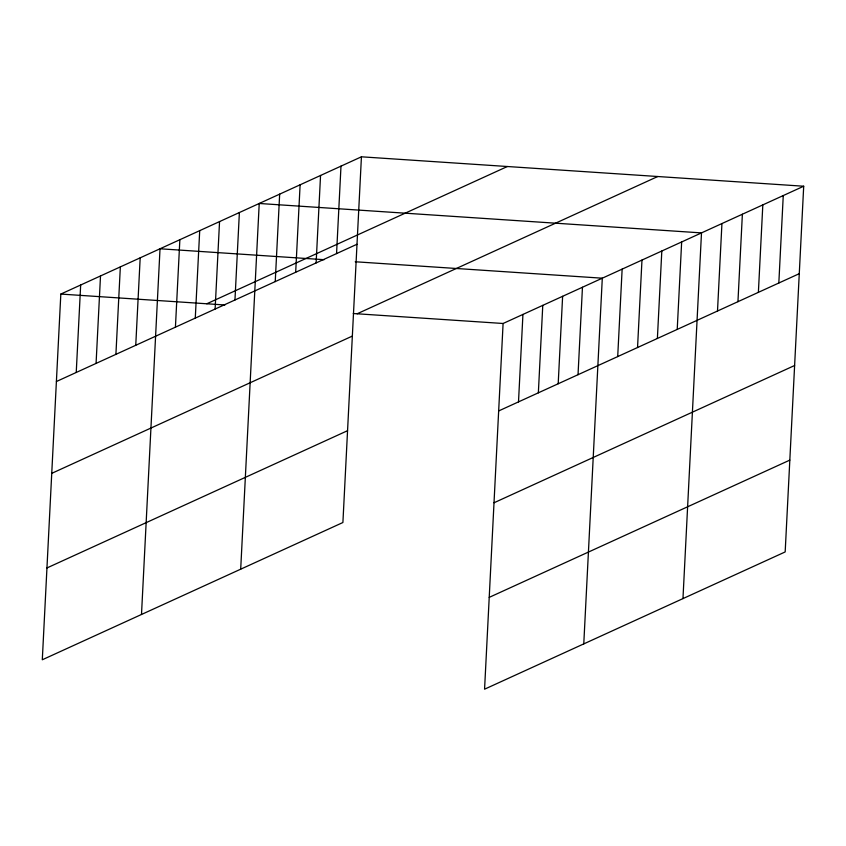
<?xml version="1.0" encoding="UTF-8"?>
<svg xmlns="http://www.w3.org/2000/svg" width="846" height="846" viewBox="0 0 846 846"><rect width="100%" height="100%" fill="white"/><g stroke="black" fill="none" stroke-linecap="round" stroke-linejoin="round"><path stroke-width="1.27" d="M361.432 156.806L60.827 294.07L42.3 659.774L342.905 522.511L361.432 156.806L803.7 186.226L785.173 551.93L484.568 689.194L503.095 323.489L803.7 186.226M76.235 372.462L80.666 285.007M96.074 363.399L100.505 275.955M115.913 354.347L120.344 266.892M135.751 345.284L140.182 257.829M141.494 614.471L160.021 248.777L324.124 259.69M175.429 327.169L179.86 239.714M195.278 318.107L199.709 230.651M215.117 309.044L219.548 221.599M234.955 299.992L239.386 212.536M240.698 569.178L259.225 203.474L701.493 232.904L682.965 598.598M275.236 281.591L279.666 194.136M295.677 272.264L300.108 184.809M316.118 262.926L320.549 175.471M336.56 253.589L340.991 166.144M518.503 401.882L522.934 314.437M538.352 392.83L542.772 305.374M558.191 383.767L562.622 296.312M578.03 374.704L582.46 287.259M583.772 643.901L602.299 278.197L355.235 261.763M617.707 356.589L622.138 269.134M637.546 347.526L641.977 260.082M657.384 338.474L661.815 251.019M677.223 329.411L681.654 241.956M717.503 311.021L721.934 223.566M737.945 301.684L742.376 214.228M758.386 292.346L762.817 204.901M778.828 283.019L783.259 195.563M206.773 303.777L507.378 166.514M56.396 381.525L357.001 244.261M357.149 313.781L657.754 176.518M51.743 473.348L352.348 336.084M46.953 567.952L347.558 430.688M498.664 410.945L799.269 273.681M494.022 502.767L794.616 365.504M489.221 597.371L789.826 460.108M60.827 294.07L224.92 304.983M353.258 313.528L503.095 323.489"/></g></svg>
